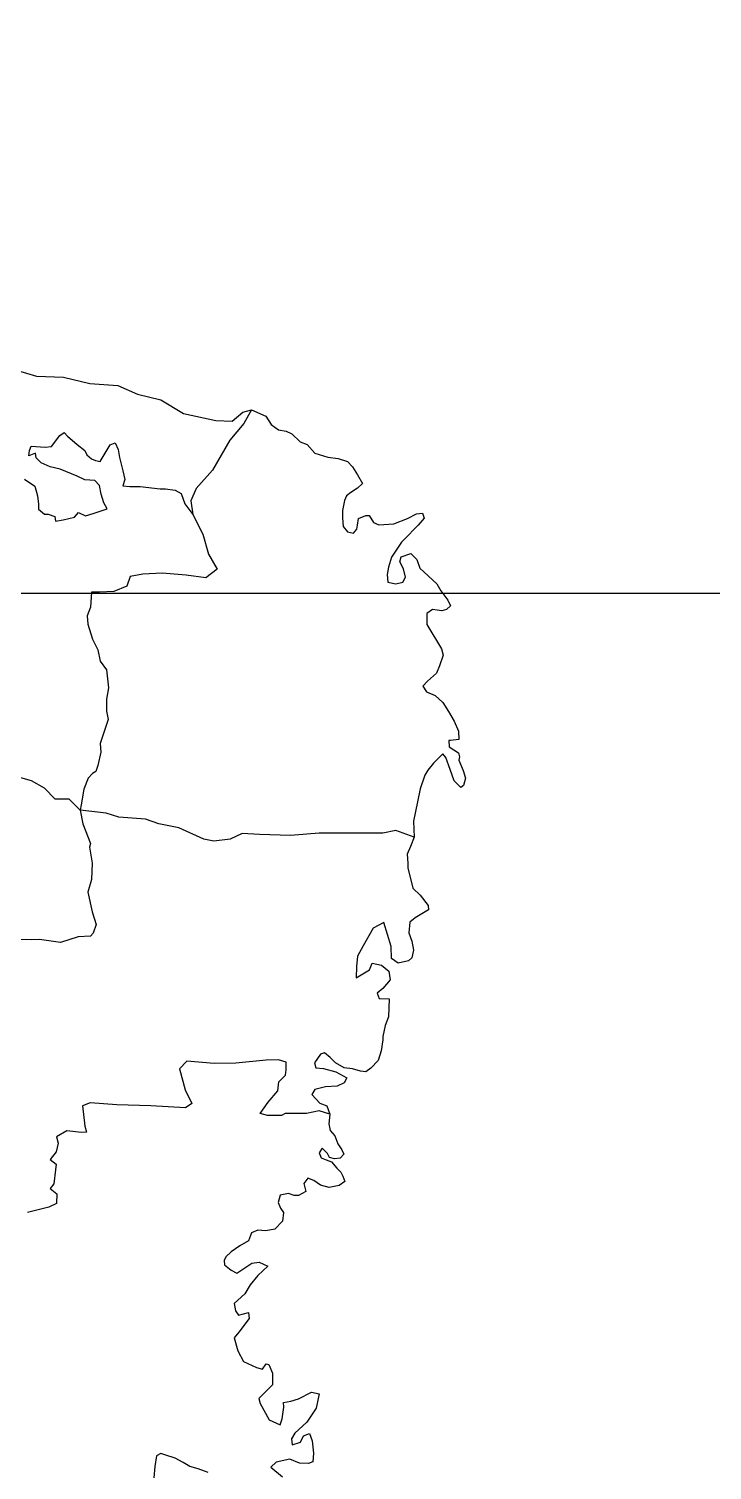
# Model space of a CAD drawing. Header units: millimetres. Extents: x 732789 to 734367, y 13383 to 14017.
# Drawn here: x 733184.82 to 733207.29, y 13746.92 to 13794.3 of the extents above; entities that cross this region are included whole.
import ezdxf

# ---------------------------------------------------------------- set-up
doc = ezdxf.new("R2010")
doc.units = ezdxf.units.MM
doc.linetypes.add('HIDDEN', pattern=[0.375, 0.25, -0.125])
picture_1 = doc.add_image_def('image1.png', size_in_pixel=(591, 835))

msp = doc.modelspace()

# ---------------------------------------------------------------- linework, layer by layer
at = {"color": 18, "linetype": 'HIDDEN', "ltscale": 2000, "true_color": 0x000000}
for points in [[(733184.226, 13783.135), (733185.068, 13782.883), (733185.956, 13782.854), (733186.824, 13782.639), (733187.741, 13782.581), (733188.387, 13782.288), (733189.157, 13782.103), (733189.899, 13781.655), (733190.962, 13781.431), (733191.499, 13781.402), (733191.85, 13781.704), (733192.143, 13781.781), (733191.889, 13781.33), (733191.423, 13780.785), (733190.856, 13779.8), (733190.32, 13779.195), (733190.142, 13778.788), (733190.212, 13778.336), (733190.539, 13777.692), (733190.728, 13777.038), (733191.016, 13776.542), (733190.639, 13776.254), (733189.993, 13776.344), (733189.197, 13776.411), (733188.562, 13776.381), (733188.155, 13776.302), (733188.046, 13775.985), (733187.609, 13775.806), (733187.142, 13775.786), (733186.874, 13775.786), (733186.844, 13775.297), (733186.734, 13775.009), (733186.754, 13774.732), (733186.913, 13774.236), (733187.082, 13773.889), (733187.161, 13773.512), (733187.37, 13773.234), (733187.439, 13772.635), (733187.37, 13772.268), (733187.37, 13771.872), (733187.429, 13771.594), (733187.161, 13770.807), (733187.181, 13770.52), (733187.082, 13770.083), (733187.022, 13769.895), (733186.913, 13769.826), (733186.764, 13769.667), (733186.625, 13769.31), (733186.536, 13768.794), (733186.506, 13768.616), (733186.148, 13768.98), (733185.682, 13768.98), (733185.334, 13769.347), (733184.907, 13769.585), (733184.56, 13769.684)], [(733192.143, 13781.781), (733192.613, 13781.572), (733192.786, 13781.298), (733193.03, 13781.116), (733193.284, 13781.075), (733193.466, 13780.984), (733193.741, 13780.73), (733193.974, 13780.639), (733194.228, 13780.355), (733194.655, 13780.223), (733194.99, 13780.182), (733195.295, 13780.081), (733195.458, 13779.908), (733195.631, 13779.645), (733195.793, 13779.36), (733195.631, 13779.198), (733195.407, 13779.066), (733195.265, 13778.949), (733195.194, 13778.797), (733195.133, 13778.472), (733195.133, 13778.229), (733195.153, 13777.944), (733195.296, 13777.772), (733195.489, 13777.721), (733195.6, 13777.853), (733195.631, 13777.985), (733195.661, 13778.208), (733195.895, 13778.3), (733196.007, 13778.31), (733196.149, 13778.076), (733196.332, 13777.995), (733196.82, 13778.036), (733197.267, 13778.208), (733197.561, 13778.36), (733197.765, 13778.381), (733197.815, 13778.218), (733197.622, 13777.985), (733197.49, 13777.853), (733197.277, 13777.64), (733197.074, 13777.427), (733196.749, 13776.94), (733196.647, 13776.605), (733196.596, 13776.362), (733196.627, 13776.108), (733196.891, 13776.057), (733197.114, 13776.118), (733197.206, 13776.28), (733197.135, 13776.554), (733197.023, 13776.778), (733197.064, 13776.95), (733197.378, 13777.052), (733197.582, 13776.859), (733197.673, 13776.575), (733198.234, 13776.054), (733198.366, 13775.831), (733198.6, 13775.526), (733198.681, 13775.334), (733198.549, 13775.212), (733198.397, 13775.171), (733198.092, 13775.212), (733197.909, 13775.08), (733197.909, 13774.725), (733198.388, 13773.918), (733198.439, 13773.715), (733198.327, 13773.36), (733198.226, 13773.127), (733197.931, 13772.863), (733197.779, 13772.695), (733197.891, 13772.513), (733198.175, 13772.391), (733198.429, 13772.158), (733198.622, 13771.863), (733198.805, 13771.549), (733198.948, 13771.214), (733198.958, 13770.94), (733198.683, 13770.909), (733198.633, 13770.909), (733198.643, 13770.696), (733198.948, 13770.504), (733198.979, 13770.376), (733198.958, 13770.264), (733199.101, 13769.919), (733199.172, 13769.666), (733199.111, 13769.432), (733199.019, 13769.361), (733198.806, 13769.585), (733198.674, 13769.96), (733198.532, 13770.346), (733198.43, 13770.467), (733198.125, 13770.163), (733197.942, 13769.93), (733197.841, 13769.767), (733197.688, 13769.321), (733197.597, 13768.895), (733197.468, 13768.253), (733197.484, 13767.734), (733196.883, 13767.945), (733196.46, 13767.863), (733195.859, 13767.863), (733195.079, 13767.863), (733194.364, 13767.863), (733193.421, 13767.782), (733192.398, 13767.815), (733191.829, 13767.847), (733191.439, 13767.669), (733190.903, 13767.604), (733190.578, 13767.669), (733189.749, 13768.042), (733189.095, 13768.174), (733188.656, 13768.32), (733187.778, 13768.385), (733187.356, 13768.515), (733186.506, 13768.616)], [(733184.679, 13779.5), (733185.019, 13779.271), (733185.098, 13778.952), (733185.138, 13778.673), (733185.138, 13778.513), (733185.328, 13778.344), (733185.458, 13778.344), (733185.668, 13778.274), (733185.698, 13778.114), (733185.947, 13778.164), (733186.317, 13778.254), (733186.446, 13778.404), (733186.68, 13778.295), (733186.939, 13778.375), (733187.399, 13778.525), (733187.279, 13778.724), (733187.199, 13779.003), (733187.139, 13779.292), (733186.989, 13779.452), (733186.66, 13779.482), (733186.41, 13779.602), (733185.851, 13779.831), (733185.521, 13779.901), (733185.222, 13780.04), (733185.062, 13780.2), (733185.042, 13780.349), (733184.823, 13780.27), (733184.842, 13780.439), (733184.892, 13780.589), (733185.352, 13780.549), (733185.561, 13780.569), (733185.841, 13780.938), (733185.981, 13781.038), (733186.091, 13780.908), (733186.41, 13780.639), (733186.66, 13780.439), (733186.72, 13780.3), (733186.879, 13780.17), (733187.009, 13780.11), (733187.159, 13780.08), (733187.489, 13780.629), (733187.658, 13780.689), (733187.758, 13780.479), (733187.798, 13780.21), (733187.908, 13779.771), (733187.978, 13779.492), (733187.908, 13779.282), (733188.138, 13779.263), (733188.477, 13779.253), (733189.136, 13779.183), (733189.316, 13779.183), (733189.635, 13779.133), (733189.825, 13779.023), (733189.945, 13778.684), (733190.212, 13778.336)], [(733186.506, 13768.616), (733186.596, 13768.169), (733186.842, 13767.527), (733186.81, 13767.399), (733186.896, 13766.875), (733186.883, 13766.335), (733186.763, 13765.925), (733186.9, 13765.275), (733187.037, 13764.865), (733186.935, 13764.574), (733186.849, 13764.472), (733186.438, 13764.455), (733185.856, 13764.267), (733185.171, 13764.369), (733184.897, 13764.352), (733184.161, 13764.369)], [(733197.484, 13767.734), (733197.373, 13767.425), (733197.257, 13767.171), (733197.281, 13766.873), (733197.286, 13766.719), (733197.441, 13766.054), (733197.688, 13765.82), (733197.948, 13765.486), (733197.96, 13765.338), (733197.527, 13765.078), (733197.342, 13764.942), (733197.317, 13764.584), (733197.416, 13764.312), (733197.465, 13764.015), (733197.416, 13763.768), (733197.304, 13763.669), (733196.958, 13763.595), (733196.748, 13763.744), (733196.735, 13764.139), (733196.488, 13764.93), (733196.141, 13764.744), (733195.807, 13764.164), (733195.622, 13763.818), (733195.597, 13763.484), (733195.583, 13763.106), (733196.016, 13763.366), (733196.103, 13763.588), (733196.412, 13763.526), (733196.66, 13763.329), (733196.697, 13763.044), (733196.462, 13762.76), (733196.276, 13762.6), (733196.338, 13762.427), (733196.672, 13762.414), (733196.647, 13761.821), (733196.536, 13761.537), (733196.462, 13761.179), (733196.462, 13761.067), (733196.4, 13760.709), (733196.301, 13760.388), (733196.066, 13760.141), (733195.905, 13760.017), (733195.719, 13760.042), (733195.46, 13760.116), (733195.187, 13760.153), (733194.903, 13760.314), (733194.73, 13760.487), (733194.544, 13760.647), (733194.408, 13760.598), (733194.21, 13760.314), (733194.26, 13760.15), (733194.507, 13760.126), (733194.916, 13760.015), (733195.274, 13759.817), (733195.188, 13759.656), (733194.953, 13759.545), (733194.569, 13759.52), (733194.223, 13759.434), (733194.124, 13759.273), (733194.384, 13758.989), (733194.62, 13758.897), (733194.719, 13758.625), (733194.681, 13758.304), (733194.731, 13758.094), (733194.879, 13757.909), (733194.978, 13757.649), (733195.114, 13757.451), (733195.176, 13757.316), (733195.053, 13757.18), (733194.867, 13757.155), (733194.706, 13757.204), (733194.644, 13757.328), (733194.459, 13757.513), (733194.36, 13757.353), (733194.434, 13757.192), (733194.595, 13757.13), (733194.768, 13757.056), (733194.941, 13756.846), (733195.077, 13756.722), (733195.139, 13756.587), (733195.213, 13756.414), (733195.028, 13756.278), (733194.694, 13756.216), (733194.409, 13756.29), (733194.187, 13756.451), (733193.989, 13756.525), (733193.865, 13756.352), (733193.925, 13756.085), (733193.689, 13755.949), (733193.541, 13755.949), (733193.355, 13756.023), (733193.083, 13755.962), (733193.021, 13755.727), (733193.096, 13755.541), (733193.195, 13755.393), (733193.157, 13755.109), (733192.91, 13754.849), (733192.613, 13754.788), (733192.353, 13754.812), (733192.143, 13754.726), (733192.044, 13754.466), (733191.759, 13754.293), (733191.475, 13754.096), (733191.301, 13753.935), (733191.24, 13753.812), (733191.252, 13753.676), (733191.475, 13753.503), (733191.66, 13753.404), (733192.155, 13753.725), (733192.39, 13753.762), (733192.675, 13753.626), (733192.351, 13753.326), (733192.091, 13753.017), (733191.918, 13752.72), (733191.572, 13752.399), (733191.609, 13752.164), (733191.708, 13752.016), (733192.042, 13752.102), (733192.067, 13751.905), (733191.72, 13751.46), (733191.572, 13751.274), (733191.695, 13750.85), (733191.881, 13750.492), (733192.302, 13750.294), (733192.5, 13750.245), (733192.623, 13750.418), (733192.71, 13750.393), (733192.834, 13750.109), (733192.834, 13749.726), (733192.537, 13749.429), (733192.376, 13749.281), (733192.425, 13749.12), (733192.723, 13748.584), (733193.082, 13748.411), (733193.144, 13748.609), (733193.206, 13748.992), (733193.194, 13749.153), (733193.429, 13749.19), (733193.688, 13749.264), (733194.109, 13749.486), (733194.369, 13749.437), (733194.27, 13748.967), (733193.961, 13748.498), (733193.565, 13748.139), (733193.453, 13747.954), (733193.478, 13747.756), (733193.75, 13747.843), (733193.849, 13748.053), (733194.047, 13748.127), (733194.134, 13747.892), (733194.183, 13747.485), (733194.159, 13747.2), (733194.01, 13747.139), (733193.713, 13747.151), (733193.404, 13747.287), (733192.946, 13747.188), (733192.773, 13747.027), (733193.156, 13746.706)], [(733194.719, 13758.625), (733194.367, 13758.738), (733193.945, 13758.645), (733193.245, 13758.645), (733193.127, 13758.578), (733192.671, 13758.578), (733192.426, 13758.645), (733192.688, 13759.016), (733193.009, 13759.395), (733193.034, 13759.69), (733193.253, 13759.909), (733193.279, 13760.086), (733193.279, 13760.331), (733193.026, 13760.407), (733192.621, 13760.398), (733191.625, 13760.306), (733190.908, 13760.289), (733190.013, 13760.373), (733189.777, 13760.12), (733189.954, 13759.429), (733190.173, 13758.982), (733189.971, 13758.839), (733188.826, 13758.896), (733187.707, 13758.938), (733186.837, 13758.998), (733186.58, 13758.904), (733186.657, 13758.231), (733186.717, 13758.035), (733186.546, 13758.026), (733186.068, 13758.077), (733185.727, 13757.881), (733185.778, 13757.668), (733185.716, 13757.384), (733185.519, 13757.136), (733185.716, 13756.983), (733185.699, 13756.795), (733185.639, 13756.34), (733185.519, 13756.178), (733185.741, 13756.007), (733185.732, 13755.692), (733185.476, 13755.573), (733184.776, 13755.394)], [(733190.72, 13746.847), (733190.385, 13746.971), (733190.113, 13747.045), (733189.891, 13747.181), (733189.631, 13747.317), (733189.321, 13747.415), (733189.161, 13747.477), (733189.012, 13747.391), (733188.963, 13747.045), (733188.925, 13746.674)]]:
    msp.add_lwpolyline(points, dxfattribs=at)
msp.add_lwpolyline([(733150.918, 13775.752), (733438.267, 13775.752)])

# ---------------------------------------------------------------- pictures from other files: only their frames are drawn
image = msp.add_image(picture_1, insert=(733076.287, 13645.794), size_in_units=(210.206, 296.992))
image.dxf.flags = 7

doc.saveas('drawing.dxf')
